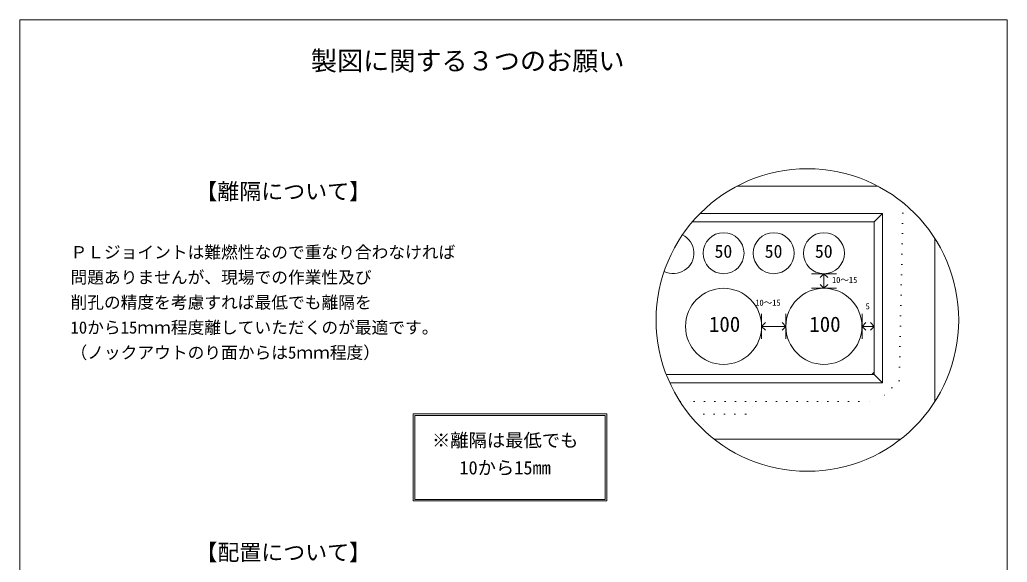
# Model space of a CAD drawing. Units: millimetres, scale not verified. Extents: x -4890 to 18490, y -2295 to 2295.
# Drawn here: x -4890 to -1830, y 613 to 2295 of the extents above; entities that cross this region are included whole.
import ezdxf
from ezdxf.enums import TextEntityAlignment as Align

# ---------------------------------------------------------------- set-up
doc = ezdxf.new("R2010")
doc.units = ezdxf.units.MM
doc.header["$LTSCALE"] = 10
doc.linetypes.add('DASHED1', pattern=[1.8, 1.2, -0.6])
doc.linetypes.add('USER5', pattern=[3.185, 0.01, -3.175])
for name, color, linetype, lineweight in [('0-2_waku', 7, 'Continuous', 18), ('0-3_gaikei', 7, 'Continuous', 18), ('0-4_kakure', 7, 'DASHED1', 5), ('0-5_sunpou', 7, 'Continuous', 5), ('0-7_hole', 7, 'Continuous', 18), ('0-8_uchigawa', 6, 'Continuous', 18), ('0-D_文字１', 7, 'Continuous', 18)]:
    doc.layers.add(name, color=color, linetype=linetype, lineweight=lineweight)
doc.styles.add('ＭＳ ゴシック', font='')
doc.styles.get('ＭＳ ゴシック').set_extended_font_data('MS Gothic')

# ---------------------------------------------------------------- blocks, each defined once
blk = doc.blocks.new('_Open90')
at = {"layer": '0-5_sunpou'}
blk.add_line((0, 0), (-1, 0), dxfattribs=at)
blk.add_lwpolyline([(-0.5, 0.5), (0, 0), (-0.5, -0.5)], dxfattribs=at)

msp = doc.modelspace()

# ---------------------------------------------------------------- linework, layer by layer
at = {"layer": '0-2_waku'}
for p, q in [((-4890, 2294.79), (-1830, 2294.79)), ((-4890, 2294.79), (-1830, 2294.79)), ((-4890, 2294.79), (-4890, -1980.21)), ((-1830, 2294.79), (-1830, -1980.21))]:
    msp.add_line(p, q, dxfattribs=at)
at = {"layer": '0-3_gaikei'}
for p, q in [((-2230.13, 1778.51), (-2668.26, 1778.51)), ((-2053.91, 1111.77), (-2053.91, 1616.14)), ((-2737.81, 994.43), (-2160.58, 994.43))]:
    msp.add_line(p, q, dxfattribs=at)
at = {"layer": '0-4_kakure', "linetype": 'USER5', "lineweight": 18}
for p, q in [((-2844.03, 1111.07), (-2799.83, 1111.07)), ((-2799.83, 1111.07), (-2229.59, 1111.07)), ((-2799.83, 1111.07), (-2229.59, 1111.07)), ((-2770.08, 1072.19), (-2773.23, 1025.06)), ((-2770.08, 1072.19), (-2666.4, 1072.19))]:
    msp.add_line(p, q, dxfattribs=at)
for points in [[(-2152.93, 1727.37), (-2164.79, 1175.87), (-2229.59, 1111.07)], [(-2770.08, 1072.19), (-2640.48, 1072.19), (-2601.6, 1111.07)]]:
    msp.add_lwpolyline(points, dxfattribs=at)
at = {"layer": '0-5_sunpou', "color": 150, "lineweight": 18}
for p, q in [((-2436.95, 1507.64), (-2359.19, 1507.64)), ((-2436.95, 1462.28), (-2359.19, 1462.28)), ((-2591.17, 1383.23), (-2591.17, 1305.47)), ((-2516, 1383.23), (-2516, 1305.47)), ((-2280.02, 1383.23), (-2280.02, 1305.47)), ((-2242.55, 1383.23), (-2242.55, 1305.47)), ((-2591.17, 1344.35), (-2516, 1344.35)), ((-2280.02, 1344.35), (-2242.55, 1344.35)), ((-2242.55, 1202.7), (-2249.71, 1195.31))]:
    msp.add_line(p, q, dxfattribs=at)
msp.add_circle((-2449.2, 1363.95), 468.88, dxfattribs=at)
at = {"layer": '0-7_hole'}
for centre, radius in [((-2709.11, 1571.15), 63.5), ((-2553.59, 1571.15), 63.5), ((-2398.07, 1571.15), 63.5), ((-2709.11, 1344.35), 117.94), ((-2398.07, 1344.35), 117.94)]:
    msp.add_circle(centre, radius, dxfattribs=at)
msp.add_arc((-2864.63, 1571.15), 63.5, 243.19936, 63.78529, dxfattribs=at)
at = {"layer": '0-8_uchigawa'}
for p, q in [((-2781.97, 1694.27), (-2216.63, 1694.27)), ((-2216.63, 1169.39), (-2216.63, 1694.27)), ((-2805.83, 1668.35), (-2799.83, 1668.35)), ((-2242.55, 1195.31), (-2242.55, 1668.35)), ((-2886.69, 1195.31), (-2799.83, 1195.31)), ((-2799.83, 1195.31), (-2242.55, 1195.31)), ((-2216.63, 1169.39), (-2242.55, 1195.31)), ((-2875.8, 1169.39), (-2799.83, 1169.39)), ((-2799.83, 1169.39), (-2216.63, 1169.39)), ((-3670.47, 1073.05), (-3070.47, 1073.05)), ((-3670.47, 803.05), (-3670.47, 1073.05)), ((-3070.47, 803.05), (-3070.47, 1073.05)), ((-3665.47, 1068.05), (-3075.47, 1068.05)), ((-3665.47, 808.05), (-3665.47, 1068.05)), ((-3075.47, 808.05), (-3075.47, 1068.05)), ((-3670.47, 803.05), (-3070.47, 803.05)), ((-3665.47, 808.05), (-3075.47, 808.05))]:
    msp.add_line(p, q, dxfattribs=at)
msp.add_lwpolyline([(-2799.83, 1668.35), (-2242.55, 1668.35), (-2216.63, 1694.27)], dxfattribs=at)

# ---------------------------------------------------------------- block references
at = {"layer": '0-5_sunpou', "xscale": 23.328, "yscale": 23.328}
for p, rotation in [((-2398.07, 1507.64), 90), ((-2398.07, 1462.28), 270), ((-2591.17, 1344.35), 180), ((-2280.02, 1344.35), 180)]:
    msp.add_blockref('_Open90', p, dxfattribs=dict(at, rotation=rotation))
for p in [(-2516, 1344.35), (-2242.55, 1344.35)]:
    msp.add_blockref('_Open90', p, dxfattribs=at)

# ---------------------------------------------------------------- texts
at = {"layer": '0-D_文字１', "style": 'ＭＳ ゴシック'}
for s, height, p in [('製図に関する３つのお願い', 59.38, (-3988.06, 2120)), ('【離隔について】', 49.88, (-4345.66, 1722.9)), ('ＰＬジョイントは難燃性なので重なり合わなければ', 38.01, (-4732.77, 1543.78)), ('50', 40.38, (-2737.09, 1544.78)), ('50', 40.38, (-2581.57, 1544.78)), ('50', 40.38, (-2426.05, 1544.78)), ('問題ありませんが、現場での作業性及び', 38.01, (-4732.77, 1466.02)), ('10～15', 19, (-2373, 1472.96)), ('削孔の精度を考慮すれば最低でも離隔を', 38.01, (-4732.77, 1388.26)), ('10～15', 19, (-2610.53, 1402.46)), ('5', 19, (-2268.86, 1391.43)), ('10から15ｍｍ程度離していただくのが最適です。', 38.01, (-4732.77, 1310.5)), ('100', 47.51, (-2754.39, 1313.01)), ('100', 47.51, (-2443.35, 1313.01)), ('（ノックアウトのり面からは5ｍｍ程度）', 38.01, (-4732.77, 1232.74)), ('※離隔は最低でも', 41.57, (-3612.59, 957.96)), ('\u3000 10から15mm', 41.57, (-3612.59, 872.91)), ('【配置について】', 49.88, (-4345.66, 604.05))]:
    msp.add_text(s, height=height, dxfattribs=at).set_placement(p, align=Align.BOTTOM_LEFT)

doc.saveas('drawing.dxf')
